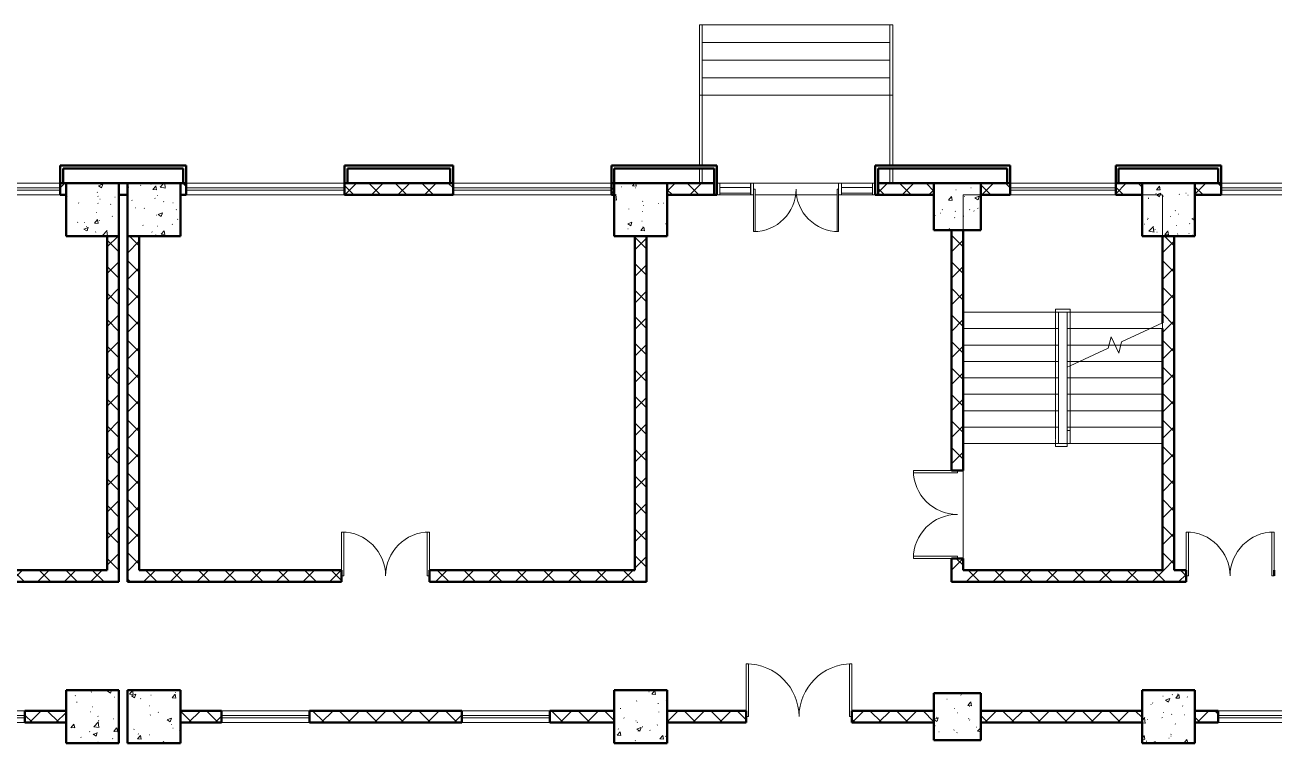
# Model space of a CAD drawing. Header units: millimetres. Extents: x -186019 to 257600, y -73860 to 134785.
# Drawn here: x -105319 to -84019, y 112535 to 124785 of the extents above; entities that cross this region are included whole.
import ezdxf

# ---------------------------------------------------------------- set-up
doc = ezdxf.new("R2010")
doc.units = ezdxf.units.MM
doc.linetypes.add('架空线', pattern=[3.97, 2.38, -1.59])
for name, color, linetype, lineweight in [('A-DOOR', 31, 'Continuous', 13), ('A-FLOR', 192, 'Continuous', 13), ('A-FLOR-HRAL', 11, 'Continuous', 13), ('A-GLAZ', 151, 'Continuous', 13), ('A-GLAZ-CURT', 52, 'Continuous', 13), ('A-GLAZ-CWMG', 51, 'Continuous', 13), ('A-WALL', 113, 'Continuous', 13), ('A-WALL-PATT', 111, 'Continuous', 50), ('S-COLS', 52, 'Continuous', 13), ('S-STRS', 31, 'Continuous', 13), ('S-STRS-MBND', 31, '架空线', 13)]:
    doc.layers.add(name, color=color, linetype=linetype, lineweight=lineweight)
pattern_1 = [(45, (0, 0), (-226.27417, 226.27417), []), (135, (0, 0), (-226.27417, -226.27417), [])]

# ---------------------------------------------------------------- blocks, each defined once
blk = doc.blocks.new('结构矩形柱 - 结构柱-900 x 900 mm-V45-1F')
at = {"layer": 'S-COLS'}
h = blk.add_hatch(dxfattribs=at)
h.set_pattern_fill('FP_47', color=256, style=0, pattern_type=2)
h.set_pattern_definition([(50, (85819, -121635.2), (728.7365, -63.7558), [76.2, -838.2]), (355, (85819, -121635.2), (-140.9716, 764.2276), [60.96, -670.56]), (100.451, (85879.7, -121640.5), (587.77, 700.4668), [64.76, -712.36]), (46.184, (85819, -121432), (1084.316, -168.171), [114.3, -1257.3]), (96.636, (85909.4, -121446), (949.61, 989.71), [97.14, -1068.54]), (351.184, (85819, -121432), (949.6206, 989.701), [91.44, -1005.84]), (21, (85920.6, -121482.8), (606.4579, -409.0606), [76.2, -838.2]), (326, (85920.6, -121482.8), (247.2083, 736.753), [60.96, -670.56]), (71.451, (85971.1, -121516.9), (853.6683, 327.6855), [64.76, -712.36]), (37.5, (85819, -121635.2), (12.3547, 338.2201), [6.706, -655.726, 6.706, -674.014, -673.1]), (37.5, (85819, -121635.2), (12.3547, 338.2201), [-1343.152, 6.706, -666.394]), (7.5, (85819, -121635.2), (267.2789, 400.7221), [6.706, -381.406, 6.706, -640.486, -256.54]), (7.5, (85819, -121635.2), (267.2789, 400.7221), [-1035.304, 6.706, -249.834]), (327.5, (85592.42, -121635.2), (542.36333, -22.91534), [6.706, -247.294, 6.706, -1837.334]), (327.5, (85592.42, -121635.2), (542.36333, -22.91534), [-260.706, -785.774, 6.706, -1044.854]), (317.5, (85490.82, -121635.2), (592.517, 101.7071), [6.706, -323.494, 6.706, -1266.342]), (317.5, (85490.82, -121635.2), (592.517, 101.7071), [-336.906, -519.582, 6.706, -740.054])])
h.paths.add_polyline_path([(-100, -450), (450, -450), (450, 450), (-450, 450), (-450, -450)], flags=0)
at = {"layer": 'S-COLS', "lineweight": 50}
for p, q in [((450, 450), (-450, 450)), ((-450, 450), (-450, -450)), ((450, -450), (450, 450)), ((-450, -450), (450, -450))]:
    blk.add_line(p, q, dxfattribs=at)
blk = doc.blocks.new('结构矩形柱 - 结构柱-900 x 900 mm-V46-1F')
at = {"layer": 'S-COLS'}
h = blk.add_hatch(dxfattribs=at)
h.set_pattern_fill('FP_48', color=256, style=0, pattern_type=2)
h.set_pattern_definition([(50, (85819, -112985.2), (728.7365, -63.7558), [76.2, -838.2]), (355, (85819, -112985.2), (-140.9716, 764.2276), [60.96, -670.56]), (100.451, (85879.7, -112990.5), (587.77, 700.4668), [64.76, -712.36]), (46.184, (85819, -112782), (1084.316, -168.171), [114.3, -1257.3]), (96.636, (85909.4, -112796), (949.61, 989.71), [97.14, -1068.54]), (351.184, (85819, -112782), (949.6206, 989.701), [91.44, -1005.84]), (21, (85920.6, -112832.8), (606.4579, -409.0606), [76.2, -838.2]), (326, (85920.6, -112832.8), (247.2083, 736.753), [60.96, -670.56]), (71.451, (85971.1, -112866.9), (853.6683, 327.6855), [64.76, -712.36]), (37.5, (85819, -112985.2), (12.3547, 338.2201), [6.706, -655.726, 6.706, -674.014, -673.1]), (37.5, (85819, -112985.2), (12.3547, 338.2201), [-1343.152, 6.706, -666.394]), (7.5, (85819, -112985.2), (267.2789, 400.7221), [6.706, -381.406, 6.706, -640.486, -256.54]), (7.5, (85819, -112985.2), (267.2789, 400.7221), [-1035.304, 6.706, -249.834]), (327.5, (85592.42, -112985.2), (542.36333, -22.91534), [6.706, -247.294, 6.706, -1837.334]), (327.5, (85592.42, -112985.2), (542.36333, -22.91534), [-260.706, -785.774, 6.706, -1044.854]), (317.5, (85490.82, -112985.2), (592.517, 101.7071), [6.706, -323.494, 6.706, -1266.342]), (317.5, (85490.82, -112985.2), (592.517, 101.7071), [-336.906, -519.582, 6.706, -740.054])])
h.paths.add_polyline_path([(450, -450), (450, 450), (-450, 450), (-450, -450)], flags=0)
at = {"layer": 'S-COLS', "lineweight": 50}
for p, q in [((450, 450), (-450, 450)), ((-450, 450), (-450, -450)), ((450, -450), (450, 450)), ((-450, -450), (450, -450))]:
    blk.add_line(p, q, dxfattribs=at)
blk = doc.blocks.new('结构矩形柱 - 结构柱-900 x 900 mm-V53-1F')
at = {"layer": 'S-COLS'}
h = blk.add_hatch(dxfattribs=at)
h.set_pattern_fill('FP_55', color=256, style=0, pattern_type=2)
h.set_pattern_definition([(50, (94819, -121635.2), (728.7365, -63.7558), [76.2, -838.2]), (355, (94819, -121635.2), (-140.9716, 764.2276), [60.96, -670.56]), (100.451, (94879.7, -121640.5), (587.77, 700.4668), [64.76, -712.36]), (46.184, (94819, -121432), (1084.316, -168.171), [114.3, -1257.3]), (96.636, (94909.4, -121446), (949.61, 989.71), [97.14, -1068.54]), (351.184, (94819, -121432), (949.6206, 989.701), [91.44, -1005.84]), (21, (94920.6, -121482.8), (606.4579, -409.0606), [76.2, -838.2]), (326, (94920.6, -121482.8), (247.2083, 736.753), [60.96, -670.56]), (71.451, (94971.1, -121516.9), (853.6683, 327.6855), [64.76, -712.36]), (37.5, (94819, -121635.2), (12.3547, 338.2201), [6.706, -655.726, 6.706, -674.014, -673.1]), (37.5, (94819, -121635.2), (12.3547, 338.2201), [-1343.152, 6.706, -666.394]), (7.5, (94819, -121635.2), (267.2789, 400.7221), [6.706, -381.406, 6.706, -640.486, -256.54]), (7.5, (94819, -121635.2), (267.2789, 400.7221), [-1035.304, 6.706, -249.834]), (327.5, (94592.42, -121635.2), (542.36333, -22.91534), [6.706, -247.294, 6.706, -1837.334]), (327.5, (94592.42, -121635.2), (542.36333, -22.91534), [-260.706, -785.774, 6.706, -1044.854]), (317.5, (94490.82, -121635.2), (592.517, 101.7071), [6.706, -323.494, 6.706, -1266.342]), (317.5, (94490.82, -121635.2), (592.517, 101.7071), [-336.906, -519.582, 6.706, -740.054])])
h.paths.add_polyline_path([(-100, -450), (450, -450), (450, 450), (-450, 450), (-450, -450)], flags=0)
at = {"layer": 'S-COLS', "lineweight": 50}
for p, q in [((450, 450), (-450, 450)), ((-450, 450), (-450, -450)), ((450, -450), (450, 450)), ((-450, -450), (450, -450))]:
    blk.add_line(p, q, dxfattribs=at)
blk = doc.blocks.new('结构矩形柱 - 结构柱-900 x 900 mm-V54-1F')
at = {"layer": 'S-COLS'}
h = blk.add_hatch(dxfattribs=at)
h.set_pattern_fill('FP_56', color=256, style=0, pattern_type=2)
h.set_pattern_definition([(50, (94819, -112985.2), (728.7365, -63.7558), [76.2, -838.2]), (355, (94819, -112985.2), (-140.9716, 764.2276), [60.96, -670.56]), (100.451, (94879.7, -112990.5), (587.77, 700.4668), [64.76, -712.36]), (46.184, (94819, -112782), (1084.316, -168.171), [114.3, -1257.3]), (96.636, (94909.4, -112796), (949.61, 989.71), [97.14, -1068.54]), (351.184, (94819, -112782), (949.6206, 989.701), [91.44, -1005.84]), (21, (94920.6, -112832.8), (606.4579, -409.0606), [76.2, -838.2]), (326, (94920.6, -112832.8), (247.2083, 736.753), [60.96, -670.56]), (71.451, (94971.1, -112866.9), (853.6683, 327.6855), [64.76, -712.36]), (37.5, (94819, -112985.2), (12.3547, 338.2201), [6.706, -655.726, 6.706, -674.014, -673.1]), (37.5, (94819, -112985.2), (12.3547, 338.2201), [-1343.152, 6.706, -666.394]), (7.5, (94819, -112985.2), (267.2789, 400.7221), [6.706, -381.406, 6.706, -640.486, -256.54]), (7.5, (94819, -112985.2), (267.2789, 400.7221), [-1035.304, 6.706, -249.834]), (327.5, (94592.42, -112985.2), (542.36333, -22.91534), [6.706, -247.294, 6.706, -1837.334]), (327.5, (94592.42, -112985.2), (542.36333, -22.91534), [-260.706, -785.774, 6.706, -1044.854]), (317.5, (94490.82, -112985.2), (592.517, 101.7071), [6.706, -323.494, 6.706, -1266.342]), (317.5, (94490.82, -112985.2), (592.517, 101.7071), [-336.906, -519.582, 6.706, -740.054])])
h.paths.add_polyline_path([(450, -450), (450, 450), (-450, 450), (-450, -450)], flags=0)
at = {"layer": 'S-COLS', "lineweight": 50}
for p, q in [((450, 450), (-450, 450)), ((-450, 450), (-450, -450)), ((450, -450), (450, 450)), ((-450, -450), (450, -450))]:
    blk.add_line(p, q, dxfattribs=at)
blk = doc.blocks.new('结构矩形柱 - 结构柱-900 x 900 mm-V131-1F')
at = {"layer": 'S-COLS'}
h = blk.add_hatch(dxfattribs=at)
h.set_pattern_fill('FP_133', color=256, style=0, pattern_type=2)
h.set_pattern_definition([(50, (104169, -112985.2), (728.7365, -63.7558), [76.2, -838.2]), (355, (104169, -112985.2), (-140.9716, 764.2276), [60.96, -670.56]), (100.451, (104229.7, -112990.5), (587.77, 700.4668), [64.76, -712.36]), (46.184, (104169, -112782), (1084.316, -168.171), [114.3, -1257.3]), (96.636, (104259.4, -112796), (949.61, 989.71), [97.14, -1068.54]), (351.184, (104169, -112782), (949.6206, 989.701), [91.44, -1005.84]), (21, (104270.6, -112832.8), (606.4579, -409.0606), [76.2, -838.2]), (326, (104270.6, -112832.8), (247.2083, 736.753), [60.96, -670.56]), (71.451, (104321.1, -112866.9), (853.6683, 327.6855), [64.76, -712.36]), (37.5, (104169, -112985.2), (12.3547, 338.2201), [6.706, -655.726, 6.706, -674.014, -673.1]), (37.5, (104169, -112985.2), (12.3547, 338.2201), [-1343.152, 6.706, -666.394]), (7.5, (104169, -112985.2), (267.2789, 400.7221), [6.706, -381.406, 6.706, -640.486, -256.54]), (7.5, (104169, -112985.2), (267.2789, 400.7221), [-1035.304, 6.706, -249.834]), (327.5, (103942.42, -112985.2), (542.36333, -22.91534), [6.706, -247.294, 6.706, -1837.334]), (327.5, (103942.42, -112985.2), (542.36333, -22.91534), [-260.706, -785.774, 6.706, -1044.854]), (317.5, (103840.82, -112985.2), (592.517, 101.7071), [6.706, -323.494, 6.706, -1266.342]), (317.5, (103840.82, -112985.2), (592.517, 101.7071), [-336.906, -519.582, 6.706, -740.054])])
h.paths.add_polyline_path([(450, -450), (450, 450), (-450, 450), (-450, -450)], flags=0)
at = {"layer": 'S-COLS', "lineweight": 50}
for p, q in [((450, 450), (-450, 450)), ((-450, 450), (-450, -450)), ((450, -450), (450, 450)), ((-450, -450), (450, -450))]:
    blk.add_line(p, q, dxfattribs=at)
blk = doc.blocks.new('结构矩形柱 - 结构柱-900 x 900 mm-V132-1F')
at = {"layer": 'S-COLS'}
h = blk.add_hatch(dxfattribs=at)
h.set_pattern_fill('FP_134', color=256, style=0, pattern_type=2)
h.set_pattern_definition([(50, (103119, -112985.2), (728.7365, -63.7558), [76.2, -838.2]), (355, (103119, -112985.2), (-140.9716, 764.2276), [60.96, -670.56]), (100.451, (103179.7, -112990.5), (587.77, 700.4668), [64.76, -712.36]), (46.184, (103119, -112782), (1084.316, -168.171), [114.3, -1257.3]), (96.636, (103209.4, -112796), (949.61, 989.71), [97.14, -1068.54]), (351.184, (103119, -112782), (949.6206, 989.701), [91.44, -1005.84]), (21, (103220.6, -112832.8), (606.4579, -409.0606), [76.2, -838.2]), (326, (103220.6, -112832.8), (247.2083, 736.753), [60.96, -670.56]), (71.451, (103271.1, -112866.9), (853.6683, 327.6855), [64.76, -712.36]), (37.5, (103119, -112985.2), (12.3547, 338.2201), [6.706, -655.726, 6.706, -674.014, -673.1]), (37.5, (103119, -112985.2), (12.3547, 338.2201), [-1343.152, 6.706, -666.394]), (7.5, (103119, -112985.2), (267.2789, 400.7221), [6.706, -381.406, 6.706, -640.486, -256.54]), (7.5, (103119, -112985.2), (267.2789, 400.7221), [-1035.304, 6.706, -249.834]), (327.5, (102892.42, -112985.2), (542.36333, -22.91534), [6.706, -247.294, 6.706, -1837.334]), (327.5, (102892.42, -112985.2), (542.36333, -22.91534), [-260.706, -785.774, 6.706, -1044.854]), (317.5, (102790.82, -112985.2), (592.517, 101.7071), [6.706, -323.494, 6.706, -1266.342]), (317.5, (102790.82, -112985.2), (592.517, 101.7071), [-336.906, -519.582, 6.706, -740.054])])
h.paths.add_polyline_path([(-450, -450), (450, -450), (450, 450), (-450, 450), (-450, -397)], flags=0)
at = {"layer": 'S-COLS', "lineweight": 50}
for p, q in [((450, 450), (-450, 450)), ((-450, 450), (-450, -450)), ((450, -450), (450, 450)), ((-450, -450), (450, -450))]:
    blk.add_line(p, q, dxfattribs=at)
blk = doc.blocks.new('结构矩形柱 - 结构柱-900 x 900 mm-V133-1F')
at = {"layer": 'S-COLS'}
h = blk.add_hatch(dxfattribs=at)
h.set_pattern_fill('FP_135', color=256, style=0, pattern_type=2)
h.set_pattern_definition([(50, (104169, -121635.2), (728.7365, -63.7558), [76.2, -838.2]), (355, (104169, -121635.2), (-140.9716, 764.2276), [60.96, -670.56]), (100.451, (104229.7, -121640.5), (587.77, 700.4668), [64.76, -712.36]), (46.184, (104169, -121432), (1084.316, -168.171), [114.3, -1257.3]), (96.636, (104259.4, -121446), (949.61, 989.71), [97.14, -1068.54]), (351.184, (104169, -121432), (949.6206, 989.701), [91.44, -1005.84]), (21, (104270.6, -121482.8), (606.4579, -409.0606), [76.2, -838.2]), (326, (104270.6, -121482.8), (247.2083, 736.753), [60.96, -670.56]), (71.451, (104321.1, -121516.9), (853.6683, 327.6855), [64.76, -712.36]), (37.5, (104169, -121635.2), (12.3547, 338.2201), [6.706, -655.726, 6.706, -674.014, -673.1]), (37.5, (104169, -121635.2), (12.3547, 338.2201), [-1343.152, 6.706, -666.394]), (7.5, (104169, -121635.2), (267.2789, 400.7221), [6.706, -381.406, 6.706, -640.486, -256.54]), (7.5, (104169, -121635.2), (267.2789, 400.7221), [-1035.304, 6.706, -249.834]), (327.5, (103942.42, -121635.2), (542.36333, -22.91534), [6.706, -247.294, 6.706, -1837.334]), (327.5, (103942.42, -121635.2), (542.36333, -22.91534), [-260.706, -785.774, 6.706, -1044.854]), (317.5, (103840.82, -121635.2), (592.517, 101.7071), [6.706, -323.494, 6.706, -1266.342]), (317.5, (103840.82, -121635.2), (592.517, 101.7071), [-336.906, -519.582, 6.706, -740.054])])
h.paths.add_polyline_path([(250, -450), (450, -450), (450, 450), (-450, 450), (-450, -450)], flags=0)
at = {"layer": 'S-COLS', "lineweight": 50}
for p, q in [((450, 450), (-450, 450)), ((-450, 450), (-450, -450)), ((450, -450), (450, 450)), ((-450, -450), (450, -450))]:
    blk.add_line(p, q, dxfattribs=at)
blk = doc.blocks.new('结构矩形柱 - 结构柱-900 x 900 mm-V134-1F')
at = {"layer": 'S-COLS'}
h = blk.add_hatch(dxfattribs=at)
h.set_pattern_fill('FP_136', color=256, style=0, pattern_type=2)
h.set_pattern_definition([(50, (103119, -121635.2), (728.7365, -63.7558), [76.2, -838.2]), (355, (103119, -121635.2), (-140.9716, 764.2276), [60.96, -670.56]), (100.451, (103179.7, -121640.5), (587.77, 700.4668), [64.76, -712.36]), (46.184, (103119, -121432), (1084.316, -168.171), [114.3, -1257.3]), (96.636, (103209.4, -121446), (949.61, 989.71), [97.14, -1068.54]), (351.184, (103119, -121432), (949.6206, 989.701), [91.44, -1005.84]), (21, (103220.6, -121482.8), (606.4579, -409.0606), [76.2, -838.2]), (326, (103220.6, -121482.8), (247.2083, 736.753), [60.96, -670.56]), (71.451, (103271.1, -121516.9), (853.6683, 327.6855), [64.76, -712.36]), (37.5, (103119, -121635.2), (12.3547, 338.2201), [6.706, -655.726, 6.706, -674.014, -673.1]), (37.5, (103119, -121635.2), (12.3547, 338.2201), [-1343.152, 6.706, -666.394]), (7.5, (103119, -121635.2), (267.2789, 400.7221), [6.706, -381.406, 6.706, -640.486, -256.54]), (7.5, (103119, -121635.2), (267.2789, 400.7221), [-1035.304, 6.706, -249.834]), (327.5, (102892.42, -121635.2), (542.36333, -22.91534), [6.706, -247.294, 6.706, -1837.334]), (327.5, (102892.42, -121635.2), (542.36333, -22.91534), [-260.706, -785.774, 6.706, -1044.854]), (317.5, (102790.82, -121635.2), (592.517, 101.7071), [6.706, -323.494, 6.706, -1266.342]), (317.5, (102790.82, -121635.2), (592.517, 101.7071), [-336.906, -519.582, 6.706, -740.054])])
h.paths.add_polyline_path([(450, -450), (450, 450), (-450, 450), (-450, -450), (-250, -450)], flags=0)
at = {"layer": 'S-COLS', "lineweight": 50}
for p, q in [((450, 450), (-450, 450)), ((-450, 450), (-450, -450)), ((450, -450), (450, 450)), ((-450, -450), (450, -450))]:
    blk.add_line(p, q, dxfattribs=at)
blk = doc.blocks.new('双面嵌板木门 1 - M1521-2337372-1F')
at = {"layer": 'A-DOOR'}
for p, q in [((-750, 750), (-710, 750)), ((-750, 100), (-750, 750)), ((-710, 0), (-710, 750)), ((750, 750), (710, 750)), ((710, 0), (710, 750)), ((750, 100), (750, 750)), ((-710, 0), (-750, 0)), ((710, 0), (750, 0))]:
    blk.add_line(p, q, dxfattribs=at)
at = {"layer": 'A-DOOR', "lineweight": 50}
for p, q in [((-750, 100), (-750, 0)), ((750, 100), (750, 0))]:
    blk.add_line(p, q, dxfattribs=at)
at = {"layer": 'A-DOOR'}
for centre, start, end in [((-750, 0), 360, 90), ((750, 0), 90, 180)]:
    blk.add_arc(centre, 750, start, end, dxfattribs=at)
blk = doc.blocks.new('结构矩形柱 - 结构柱-800 x 800 mm-2418196-1F')
at = {"layer": 'S-COLS'}
h = blk.add_hatch(dxfattribs=at)
h.set_pattern_fill('FP_138', color=256, style=0, pattern_type=2)
h.set_pattern_definition([(50, (89419, -121685.2), (728.7365, -63.7558), [76.2, -838.2]), (355, (89419, -121685.2), (-140.9716, 764.2276), [60.96, -670.56]), (100.451, (89479.7, -121690.5), (587.77, 700.4668), [64.76, -712.36]), (46.184, (89419, -121482), (1084.316, -168.171), [114.3, -1257.3]), (96.636, (89509.4, -121496), (949.61, 989.71), [97.14, -1068.54]), (351.184, (89419, -121482), (949.6206, 989.701), [91.44, -1005.84]), (21, (89520.6, -121532.8), (606.4579, -409.0606), [76.2, -838.2]), (326, (89520.6, -121532.8), (247.2083, 736.753), [60.96, -670.56]), (71.451, (89571.1, -121566.9), (853.6683, 327.6855), [64.76, -712.36]), (37.5, (89419, -121685.2), (12.3547, 338.2201), [6.706, -655.726, 6.706, -674.014, -673.1]), (37.5, (89419, -121685.2), (12.3547, 338.2201), [-1343.152, 6.706, -666.394]), (7.5, (89419, -121685.2), (267.2789, 400.7221), [6.706, -381.406, 6.706, -640.486, -256.54]), (7.5, (89419, -121685.2), (267.2789, 400.7221), [-1035.304, 6.706, -249.834]), (327.5, (89192.42, -121685.2), (542.36333, -22.91534), [6.706, -247.294, 6.706, -1837.334]), (327.5, (89192.42, -121685.2), (542.36333, -22.91534), [-260.706, -785.774, 6.706, -1044.854]), (317.5, (89090.82, -121685.2), (592.517, 101.7071), [6.706, -323.494, 6.706, -1266.342]), (317.5, (89090.82, -121685.2), (592.517, 101.7071), [-336.906, -519.582, 6.706, -740.054])])
h.paths.add_polyline_path([(100, -400), (400, -400), (400, 400), (-400, 400), (-400, -400), (-100, -400)], flags=0)
at = {"layer": 'S-COLS', "lineweight": 50}
for p, q in [((400, 400), (-400, 400)), ((-400, 400), (-400, -400)), ((400, -400), (400, 400)), ((-400, -400), (400, -400))]:
    blk.add_line(p, q, dxfattribs=at)
blk = doc.blocks.new('结构矩形柱 - 结构柱-800 x 800 mm-V138-1F')
at = {"layer": 'S-COLS'}
h = blk.add_hatch(dxfattribs=at)
h.set_pattern_fill('FP_140', color=256, style=0, pattern_type=2)
h.set_pattern_definition([(50, (89419, -112985.2), (728.7365, -63.7558), [76.2, -838.2]), (355, (89419, -112985.2), (-140.9716, 764.2276), [60.96, -670.56]), (100.451, (89479.7, -112990.5), (587.77, 700.4668), [64.76, -712.36]), (46.184, (89419, -112782), (1084.316, -168.171), [114.3, -1257.3]), (96.636, (89509.4, -112796), (949.61, 989.71), [97.14, -1068.54]), (351.184, (89419, -112782), (949.6206, 989.701), [91.44, -1005.84]), (21, (89520.6, -112832.8), (606.4579, -409.0606), [76.2, -838.2]), (326, (89520.6, -112832.8), (247.2083, 736.753), [60.96, -670.56]), (71.451, (89571.1, -112866.9), (853.6683, 327.6855), [64.76, -712.36]), (37.5, (89419, -112985.2), (12.3547, 338.2201), [6.706, -655.726, 6.706, -674.014, -673.1]), (37.5, (89419, -112985.2), (12.3547, 338.2201), [-1343.152, 6.706, -666.394]), (7.5, (89419, -112985.2), (267.2789, 400.7221), [6.706, -381.406, 6.706, -640.486, -256.54]), (7.5, (89419, -112985.2), (267.2789, 400.7221), [-1035.304, 6.706, -249.834]), (327.5, (89192.42, -112985.2), (542.36333, -22.91534), [6.706, -247.294, 6.706, -1837.334]), (327.5, (89192.42, -112985.2), (542.36333, -22.91534), [-260.706, -785.774, 6.706, -1044.854]), (317.5, (89090.82, -112985.2), (592.517, 101.7071), [6.706, -323.494, 6.706, -1266.342]), (317.5, (89090.82, -112985.2), (592.517, 101.7071), [-336.906, -519.582, 6.706, -740.054])])
h.paths.add_polyline_path([(400, -400), (400, 400), (-400, 400), (-400, -400)], flags=0)
at = {"layer": 'S-COLS', "lineweight": 50}
for p, q in [((400, 400), (-400, 400)), ((-400, 400), (-400, -400)), ((400, -400), (400, 400)), ((-400, -400), (400, -400))]:
    blk.add_line(p, q, dxfattribs=at)
blk = doc.blocks.new('双面嵌板木门 1 - M1821-2343718-1F')
at = {"layer": 'A-DOOR'}
for p, q in [((-900, 900), (-860, 900)), ((-900, 100), (-900, 900)), ((-860, 0), (-860, 900)), ((900, 900), (860, 900)), ((860, 0), (860, 900)), ((900, 100), (900, 900)), ((-860, 0), (-900, 0)), ((860, 0), (900, 0))]:
    blk.add_line(p, q, dxfattribs=at)
at = {"layer": 'A-DOOR', "lineweight": 50}
for p, q in [((-900, 100), (-900, 0)), ((900, 100), (900, 0))]:
    blk.add_line(p, q, dxfattribs=at)
at = {"layer": 'A-DOOR'}
for centre, start, end in [((-900, 0), 360, 90), ((900, 0), 90, 180)]:
    blk.add_arc(centre, 900, start, end, dxfattribs=at)
blk = doc.blocks.new('双面嵌板木门 1 - FM乙1521-2344677-1F')
at = {"layer": 'A-DOOR'}
for p, q in [((-750, 750), (-710, 750)), ((-750, 100), (-750, 750)), ((-710, 0), (-710, 750)), ((750, 750), (710, 750)), ((710, 0), (710, 750)), ((750, 100), (750, 750)), ((-710, 0), (-750, 0)), ((710, 0), (750, 0))]:
    blk.add_line(p, q, dxfattribs=at)
at = {"layer": 'A-DOOR', "lineweight": 50}
for p, q in [((-750, 100), (-750, 0)), ((750, 100), (750, 0))]:
    blk.add_line(p, q, dxfattribs=at)
at = {"layer": 'A-DOOR'}
for centre, start, end in [((-750, 0), 360, 90), ((750, 0), 90, 180)]:
    blk.add_arc(centre, 750, start, end, dxfattribs=at)
blk = doc.blocks.new('组合窗 - 三层三列_平开_固定_ - C2736-2356831-1F')
at = {"layer": 'A-GLAZ'}
for p, q in [((-1350, 100), (1350, 100)), ((-1350, 20), (1350, 20)), ((-1350, -20), (1350, -20)), ((-1350, -100), (1350, -100))]:
    blk.add_line(p, q, dxfattribs=at)
at = {"layer": 'A-GLAZ', "lineweight": 50}
for p, q in [((-1350, 100), (-1350, -100)), ((1350, -100), (1350, 100))]:
    blk.add_line(p, q, dxfattribs=at)
blk = doc.blocks.new('组合窗 - 三层三列_平开_固定_ - C2724-2416399-1F')
at = {"layer": 'A-GLAZ'}
for p, q in [((-1350, 100), (1350, 100)), ((-1350, 20), (1350, 20)), ((-1350, -20), (1350, -20)), ((-1350, -100), (1350, -100))]:
    blk.add_line(p, q, dxfattribs=at)
at = {"layer": 'A-GLAZ', "lineweight": 50}
for p, q in [((-1350, 100), (-1350, -100)), ((1350, -100), (1350, 100))]:
    blk.add_line(p, q, dxfattribs=at)
blk = doc.blocks.new('固定窗 - C1515-2372845-1F')
at = {"layer": 'A-GLAZ', "lineweight": 50}
for p, q in [((-788.1, -100), (-788.1, 100)), ((711.9, 100), (711.9, -100))]:
    blk.add_line(p, q, dxfattribs=at)
at = {"layer": 'A-GLAZ'}
for p, q in [((-788.1, 100), (711.9, 100)), ((-788.1, 20), (711.9, 20)), ((711.9, -20), (-788.1, -20)), ((711.9, -100), (-788.1, -100))]:
    blk.add_line(p, q, dxfattribs=at)
blk = doc.blocks.new('组合窗 - 三层双列_平开_固定_ - C1833-2351275-1F')
at = {"layer": 'A-GLAZ'}
for p, q in [((-900, 100), (900, 100)), ((-900, 20), (900, 20)), ((-900, -20), (900, -20)), ((-900, -100), (900, -100))]:
    blk.add_line(p, q, dxfattribs=at)
at = {"layer": 'A-GLAZ', "lineweight": 50}
for p, q in [((-900, 100), (-900, -100)), ((900, -100), (900, 100))]:
    blk.add_line(p, q, dxfattribs=at)
blk = doc.blocks.new('门嵌板_双开门3 - 门嵌板_双开门 3-2384752-1F')
at = {"layer": 'A-DOOR'}
for p, q in [((-725, 0), (-725, 725)), ((-725, 725), (-700, 725)), ((-700, 725), (-700, 0)), ((725, 725), (700, 725)), ((700, 725), (700, 0)), ((725, 0), (725, 725)), ((-700, 0), (-725, 0)), ((700, 0), (725, 0))]:
    blk.add_line(p, q, dxfattribs=at)
for centre, start, end in [((-725, 0), 360, 90), ((725, 0), 90, 180)]:
    blk.add_arc(centre, 725, start, end, dxfattribs=at)
blk = doc.blocks.new('系统嵌板 - 玻璃-V152-1F')
at = {"layer": 'A-GLAZ-CURT'}
h = blk.add_hatch(dxfattribs=at)
h.set_pattern_fill('FP_161', color=256, style=0, pattern_type=2)
h.set_pattern_definition([(180, (-91131.49, 121985.2), (-1e-14, -100), [])])
h.paths.add_polyline_path([(150, 100), (-262.5, 100), (-262.5, -100), (262.5, -100), (262.5, 100)], flags=0)
at = {"layer": 'A-GLAZ-CURT', "lineweight": 18}
for p, q in [((262.5, 100), (-262.5, 100)), ((-262.5, 100), (-262.5, -100)), ((262.5, -100), (262.5, 100)), ((-262.5, -100), (262.5, -100))]:
    blk.add_line(p, q, dxfattribs=at)
blk = doc.blocks.new('矩形竖梃 - 矩形竖梃-2384750-1F')
at = {"layer": 'A-GLAZ-CWMG'}
for p, q in [((-66294, 122085), (-65569, 122085)), ((-66269, 121885), (-65569, 121885))]:
    blk.add_line(p, q, dxfattribs=at)
blk = doc.blocks.new('矩形竖梃 - 矩形竖梃-2384735-1F')
at = {"layer": 'A-GLAZ-CWMG'}
for p, q in [((-65569, 122085), (-64844, 122085)), ((-65569, 121885), (-64869, 121885))]:
    blk.add_line(p, q, dxfattribs=at)
blk = doc.blocks.new('矩形竖梃 - 矩形竖梃-2360991-1F')
at = {"layer": 'A-GLAZ-CWMG'}
for p, q in [((-50, 100), (0, 100)), ((-50, -100), (-50, 100)), ((0, 100), (0, -100)), ((0, -100), (-50, -100))]:
    blk.add_line(p, q, dxfattribs=at)
blk = doc.blocks.new('系统嵌板 - 玻璃-V153-1F')
at = {"layer": 'A-GLAZ-CURT'}
h = blk.add_hatch(dxfattribs=at)
h.set_pattern_fill('FP_162', color=256, style=0, pattern_type=2)
h.set_pattern_definition([(180, (-93206.49, 121985.2), (-1e-14, -100), [])])
h.paths.add_polyline_path([(-262.5, 100), (-262.5, -100), (262.5, -100), (262.5, 100), (-150, 100)], flags=0)
at = {"layer": 'A-GLAZ-CURT', "lineweight": 18}
for p, q in [((262.5, 100), (-262.5, 100)), ((-262.5, 100), (-262.5, -100)), ((262.5, -100), (262.5, 100)), ((-262.5, -100), (262.5, -100))]:
    blk.add_line(p, q, dxfattribs=at)
blk = doc.blocks.new('矩形竖梃 - 矩形竖梃-2384736-1F')
at = {"layer": 'A-GLAZ-CWMG'}
for p, q in [((-25, 100), (25, 100)), ((-25, -100), (-25, 100)), ((25, 100), (25, 0)), ((25, -100), (-25, -100))]:
    blk.add_line(p, q, dxfattribs=at)
blk = doc.blocks.new('矩形竖梃 - 矩形竖梃-V154-1F')
at = {"layer": 'A-GLAZ-CWMG'}
for p, q in [((-25, 100), (25, 100)), ((-25, 0), (-25, 100)), ((25, 100), (25, -100)), ((25, -100), (-25, -100))]:
    blk.add_line(p, q, dxfattribs=at)
blk = doc.blocks.new('顶部扶栏类型 - 顶部扶栏_内部_-2399666-1F')
at = {"layer": 'A-FLOR-HRAL'}
for p, q in [((-87544, 117869), (-87494, 117869)), ((-87544, 117645), (-87544, 117869)), ((-87494, 117869), (-87494, 117645)), ((-87494, 117645), (-87544, 117645))]:
    blk.add_line(p, q, dxfattribs=at)
blk = doc.blocks.new('顶部扶栏类型 - 顶部扶栏_内部_-V160-1F')
at = {"layer": 'A-FLOR-HRAL', "linetype": '架空线'}
for p, q in [((-87744, 119935), (-87744, 119810)), ((-87619, 119935), (-87744, 119935)), ((-87494, 119935), (-87619, 119935)), ((-87494, 119810), (-87494, 119935)), ((-87744, 119810), (-87744, 117720)), ((-87694, 119885), (-87694, 119810)), ((-87619, 119885), (-87694, 119885)), ((-87694, 119810), (-87694, 117720)), ((-87544, 119885), (-87619, 119885)), ((-87544, 119810), (-87544, 119885)), ((-87544, 118946), (-87544, 119810)), ((-87494, 118970), (-87494, 119810)), ((-87744, 117720), (-87744, 117595)), ((-87744, 117595), (-87544, 117595)), ((-87694, 117720), (-87694, 117645)), ((-87694, 117645), (-87544, 117645)), ((-87544, 117645), (-87544, 117595))]:
    blk.add_line(p, q, dxfattribs=at)
at = {"layer": 'A-FLOR-HRAL'}
for p, q in [((-87494, 118970), (-87544, 118946)), ((-87544, 117645), (-87544, 118946)), ((-87494, 117645), (-87494, 118970)), ((-87544, 117645), (-87494, 117645))]:
    blk.add_line(p, q, dxfattribs=at)
blk = doc.blocks.new('顶部扶栏类型 - 顶部扶栏_内部_-2428028-1F')
at = {"layer": 'A-FLOR-HRAL'}
for p, q in [((-90569, 124785), (-90519, 124785)), ((-90569, 123585), (-90569, 124785)), ((-90519, 124785), (-90519, 123585)), ((-90569, 122385), (-90569, 123585)), ((-90519, 123585), (-90569, 123585)), ((-90519, 123585), (-90519, 122385)), ((-90569, 122085), (-90569, 122335)), ((-90519, 122335), (-90519, 122085))]:
    blk.add_line(p, q, dxfattribs=at)
blk = doc.blocks.new('顶部扶栏类型 - 顶部扶栏_内部_-V166-1F')
at = {"layer": 'A-FLOR-HRAL'}
for p, q in [((-90519, 124785), (-90569, 124785)), ((-90569, 124785), (-90569, 123585)), ((-90519, 124785), (-90519, 123585)), ((-90569, 123585), (-90569, 122385)), ((-90519, 123585), (-90519, 122385)), ((-90569, 122335), (-90569, 122085)), ((-90519, 122335), (-90519, 122085))]:
    blk.add_line(p, q, dxfattribs=at)
blk = doc.blocks.new('顶部扶栏类型 - 顶部扶栏_内部_-2428047-1F')
at = {"layer": 'A-FLOR-HRAL'}
for p, q in [((-93819, 124785), (-93769, 124785)), ((-93819, 123585), (-93819, 124785)), ((-93769, 124785), (-93769, 123585)), ((-93819, 123585), (-93769, 123585)), ((-93819, 122385), (-93819, 123585)), ((-93769, 123585), (-93769, 122385)), ((-93819, 122085), (-93819, 122335)), ((-93769, 122335), (-93769, 122085))]:
    blk.add_line(p, q, dxfattribs=at)
blk = doc.blocks.new('顶部扶栏类型 - 顶部扶栏_内部_-V167-1F')
at = {"layer": 'A-FLOR-HRAL'}
for p, q in [((-93769, 124785), (-93819, 124785)), ((-93819, 124785), (-93819, 123585)), ((-93769, 124785), (-93769, 123585)), ((-93819, 123585), (-93819, 122385)), ((-93769, 123585), (-93769, 122385)), ((-93819, 122335), (-93819, 122085)), ((-93769, 122335), (-93769, 122085))]:
    blk.add_line(p, q, dxfattribs=at)

msp = doc.modelspace()

# ---------------------------------------------------------------- hatches: boundary and pattern name
at = {"layer": 'A-WALL-PATT', "lineweight": 13}
h = msp.add_hatch(dxfattribs=at)
h.set_pattern_fill('FP_137', color=256, style=0, pattern_type=2)
h.set_pattern_definition(pattern_1)
h.paths.add_polyline_path([(-109219, 121885), (-107419, 121885), (-107419, 122085), (-109219, 122085)], flags=0)
h.paths.add_polyline_path([(-104619, 121885), (-104619, 122085), (-104719, 122085), (-104719, 121885)], flags=0)
h.paths.add_polyline_path([(-111919, 121885), (-111919, 122085), (-112369, 122085), (-112369, 121885)], flags=0)
h = msp.add_hatch(dxfattribs=at)
h.set_pattern_fill('FP_137', color=256, style=0, pattern_type=2)
h.set_pattern_definition(pattern_1)
h.paths.add_polyline_path([(-95269, 121885), (-95269, 122085), (-95319, 122085), (-95319, 121885)], flags=0)
h.paths.add_polyline_path([(-102569, 121885), (-102569, 122085), (-102669, 122085), (-102669, 121885)], flags=0)
h.paths.add_polyline_path([(-99869, 121885), (-98019, 121885), (-98019, 122085), (-99869, 122085)], flags=0)
h = msp.add_hatch(dxfattribs=at)
h.set_pattern_fill('FP_137', color=256, style=0, pattern_type=2)
h.set_pattern_definition(pattern_1)
h.paths.add_polyline_path([(-93569, 121885), (-93569, 122085), (-94369, 122085), (-94369, 121885), (-93819, 121885)], flags=0)
h = msp.add_hatch(dxfattribs=at)
h.set_pattern_fill('FP_137', color=256, style=0, pattern_type=2)
h.set_pattern_definition(pattern_1)
h.paths.add_polyline_path([(-90769, 121885), (-89819, 121885), (-89819, 122085), (-90769, 122085)], flags=0)
h = msp.add_hatch(dxfattribs=at)
h.set_pattern_fill('FP_137', color=256, style=0, pattern_type=2)
h.set_pattern_definition(pattern_1)
h.paths.add_polyline_path([(-88519, 121885), (-88519, 122085), (-89019, 122085), (-89019, 121885)], flags=0)
h.paths.add_polyline_path([(-86269, 121885), (-86269, 122085), (-86719, 122085), (-86719, 121885)], flags=0)
h = msp.add_hatch(dxfattribs=at)
h.set_pattern_fill('FP_137', color=256, style=0, pattern_type=2)
h.set_pattern_definition(pattern_1)
h.paths.add_polyline_path([(-85369, 121885), (-84919, 121885), (-84919, 122085), (-85369, 122085)], flags=0)
h.paths.add_polyline_path([(-77269, 121885), (-77269, 122085), (-77719, 122085), (-77719, 121885)], flags=0)
h.paths.add_polyline_path([(-82219, 121885), (-80419, 121885), (-80419, 122085), (-82219, 122085)], flags=0)
h = msp.add_hatch(dxfattribs=at)
h.set_pattern_fill('FP_137', color=256, style=0, pattern_type=2)
h.set_pattern_definition(pattern_1)
h.paths.add_polyline_path([(-89419, 115485), (-89319, 115485), (-89319, 115685), (-89519, 115685), (-89519, 115485)], flags=0)
h.paths.add_polyline_path([(-89419, 117185), (-89319, 117185), (-89319, 121285), (-89519, 121285), (-89519, 117185)], flags=0)
h = msp.add_hatch(dxfattribs=at)
h.set_pattern_fill('FP_137', color=256, style=0, pattern_type=2)
h.set_pattern_definition(pattern_1)
h.paths.add_polyline_path([(-103919, 115285), (-103719, 115285), (-103719, 121185), (-103919, 121185), (-103919, 115485)], flags=0)
h = msp.add_hatch(dxfattribs=at)
h.set_pattern_fill('FP_137', color=256, style=0, pattern_type=2)
h.set_pattern_definition(pattern_1)
h.paths.add_polyline_path([(-103369, 115485), (-103369, 121185), (-103569, 121185), (-103569, 115485)], flags=0)
h = msp.add_hatch(dxfattribs=at)
h.set_pattern_fill('FP_137', color=256, style=0, pattern_type=2)
h.set_pattern_definition(pattern_1)
h.paths.add_polyline_path([(-94919, 115285), (-94719, 115285), (-94719, 121185), (-94919, 121185), (-94919, 115485)], flags=0)
h = msp.add_hatch(dxfattribs=at)
h.set_pattern_fill('FP_137', color=256, style=0, pattern_type=2)
h.set_pattern_definition(pattern_1)
h.paths.add_polyline_path([(-85719, 115485), (-85719, 121185), (-85919, 121185), (-85919, 115485)], flags=0)
h = msp.add_hatch(dxfattribs=at)
h.set_pattern_fill('FP_137', color=256, style=0, pattern_type=2)
h.set_pattern_definition(pattern_1)
h.paths.add_polyline_path([(-104619, 115285), (-103919, 115285), (-103919, 115485), (-106219, 115485), (-106219, 115285)], flags=0)
h.paths.add_polyline_path([(-121129, 115285), (-119419, 115285), (-119419, 115485), (-121719, 115485), (-121719, 115285), (-121369, 115285)], flags=0)
h.paths.add_polyline_path([(-107719, 115285), (-107719, 115485), (-117919, 115485), (-117919, 115285), (-116243, 115285)], flags=0)
h = msp.add_hatch(dxfattribs=at)
h.set_pattern_fill('FP_137', color=256, style=0, pattern_type=2)
h.set_pattern_definition(pattern_1)
h.paths.add_polyline_path([(-101585, 115285), (-99919, 115285), (-99919, 115485), (-103569, 115485), (-103569, 115285), (-102669, 115285)], flags=0)
h.paths.add_polyline_path([(-94919, 115285), (-94919, 115485), (-98419, 115485), (-98419, 115285), (-95269, 115285)], flags=0)
h = msp.add_hatch(dxfattribs=at)
h.set_pattern_fill('FP_137', color=256, style=0, pattern_type=2)
h.set_pattern_definition(pattern_1)
h.paths.add_polyline_path([(-72270, 115285), (-67919, 115285), (-67919, 115485), (-75019, 115485), (-75019, 115285)], flags=0)
h.paths.add_polyline_path([(-82042, 115285), (-76519, 115285), (-76519, 115485), (-84019, 115485), (-84019, 115285)], flags=0)
h.paths.add_polyline_path([(-85719, 115285), (-85519, 115285), (-85519, 115485), (-89519, 115485), (-89519, 115285), (-85919, 115285)], flags=0)
h = msp.add_hatch(dxfattribs=at)
h.set_pattern_fill('FP_137', color=256, style=0, pattern_type=2)
h.set_pattern_definition(pattern_1)
h.paths.add_polyline_path([(-106819, 112885), (-106819, 113085), (-109819, 113085), (-109819, 112885), (-107719, 112885)], flags=0)
h.paths.add_polyline_path([(-104619, 112885), (-104619, 113085), (-105319, 113085), (-105319, 112885)], flags=0)
h.paths.add_polyline_path([(-111319, 112885), (-111319, 113085), (-112369, 113085), (-112369, 112885)], flags=0)
h = msp.add_hatch(dxfattribs=at)
h.set_pattern_fill('FP_137', color=256, style=0, pattern_type=2)
h.set_pattern_definition(pattern_1)
h.paths.add_polyline_path([(-97869, 112885), (-97869, 113085), (-100469, 113085), (-100469, 112885), (-98419, 112885)], flags=0)
h.paths.add_polyline_path([(-95269, 112885), (-95269, 113085), (-96369, 113085), (-96369, 112885)], flags=0)
h.paths.add_polyline_path([(-101969, 112885), (-101969, 113085), (-102669, 113085), (-102669, 112885)], flags=0)
h = msp.add_hatch(dxfattribs=at)
h.set_pattern_fill('FP_137', color=256, style=0, pattern_type=2)
h.set_pattern_definition(pattern_1)
h.paths.add_polyline_path([(-89819, 112885), (-89819, 113085), (-91219, 113085), (-91219, 112885)], flags=0)
h.paths.add_polyline_path([(-93023, 112885), (-93019, 112885), (-93019, 113085), (-94369, 113085), (-94369, 112885)], flags=0)
h = msp.add_hatch(dxfattribs=at)
h.set_pattern_fill('FP_137', color=256, style=0, pattern_type=2)
h.set_pattern_definition(pattern_1)
h.paths.add_polyline_path([(-86927, 112885), (-86269, 112885), (-86269, 113085), (-89019, 113085), (-89019, 112885)], flags=0)
h = msp.add_hatch(dxfattribs=at)
h.set_pattern_fill('FP_137', color=256, style=0, pattern_type=2)
h.set_pattern_definition(pattern_1)
h.paths.add_polyline_path([(-77769, 112885), (-77269, 112885), (-77269, 113085), (-77769, 113085)], flags=0)
h.paths.add_polyline_path([(-79269, 112885), (-79269, 113085), (-80569, 113085), (-80569, 112885)], flags=0)
h.paths.add_polyline_path([(-82069, 112885), (-82069, 113085), (-83469, 113085), (-83469, 112885)], flags=0)
h.paths.add_polyline_path([(-84969, 112885), (-84969, 113085), (-85369, 113085), (-85369, 112885)], flags=0)

# ---------------------------------------------------------------- linework, layer by layer
at = {"layer": 'A-FLOR'}
msp.add_line((-90819, 121885), (-90869, 121885), dxfattribs=at)
at = {"layer": 'A-WALL', "lineweight": 50}
for p, q in [((-102569, 122385), (-104719, 122385)), ((-104719, 122385), (-104719, 122085)), ((-104669, 122335), (-102619, 122335)), ((-104669, 122085), (-104669, 122335)), ((-102619, 122335), (-102619, 122085)), ((-102569, 122085), (-102569, 122385)), ((-98019, 122385), (-99869, 122385)), ((-99869, 122385), (-99869, 122085)), ((-99819, 122335), (-98069, 122335)), ((-99819, 122085), (-99819, 122335)), ((-98069, 122335), (-98069, 122085)), ((-98019, 122085), (-98019, 122385)), ((-93519, 122385), (-95319, 122385)), ((-95319, 122385), (-95319, 122085)), ((-95269, 122335), (-93569, 122335)), ((-95269, 122085), (-95269, 122335)), ((-93569, 122335), (-93569, 121885)), ((-93519, 121885), (-93519, 122385)), ((-88519, 122385), (-90819, 122385)), ((-90819, 122385), (-90819, 121885)), ((-90769, 122335), (-88569, 122335)), ((-90769, 121885), (-90769, 122335)), ((-88569, 122335), (-88569, 122085)), ((-88519, 122085), (-88519, 122385)), ((-84919, 122385), (-86719, 122385)), ((-86719, 122385), (-86719, 122085)), ((-86669, 122335), (-84969, 122335)), ((-86669, 122085), (-86669, 122335)), ((-84969, 122335), (-84969, 122085)), ((-84919, 122085), (-84919, 122385)), ((-104719, 122085), (-104619, 122085)), ((-103569, 122085), (-103719, 122085)), ((-102569, 122085), (-102669, 122085)), ((-98019, 122085), (-99869, 122085)), ((-95319, 122085), (-95269, 122085)), ((-93569, 122085), (-94369, 122085)), ((-89819, 122085), (-90769, 122085)), ((-88519, 122085), (-89019, 122085)), ((-86269, 122085), (-86719, 122085)), ((-84919, 122085), (-85369, 122085)), ((-104719, 121885), (-104619, 121885)), ((-103719, 121885), (-103569, 121885)), ((-102669, 121885), (-102569, 121885)), ((-99869, 121885), (-98019, 121885)), ((-95319, 121885), (-95269, 121885)), ((-94369, 121885), (-93519, 121885)), ((-90819, 121885), (-89819, 121885)), ((-89019, 121885), (-88519, 121885)), ((-86719, 121885), (-86269, 121885)), ((-85369, 121885), (-84919, 121885)), ((-89519, 121285), (-89519, 117185)), ((-89319, 117185), (-89319, 121285)), ((-103919, 121185), (-103919, 115485)), ((-103719, 115285), (-103719, 121185)), ((-103569, 121185), (-103569, 115285)), ((-103369, 115485), (-103369, 121185)), ((-94919, 121185), (-94919, 115485)), ((-94719, 115285), (-94719, 121185)), ((-85919, 121185), (-85919, 119704)), ((-85719, 115485), (-85719, 121185)), ((-85919, 119605), (-85919, 115485)), ((-89419, 117185), (-89319, 117185)), ((-89519, 115685), (-89519, 115285)), ((-89319, 115685), (-89419, 115685)), ((-89319, 115485), (-89319, 115685)), ((-103919, 115485), (-106219, 115485)), ((-99919, 115485), (-103369, 115485)), ((-94919, 115485), (-98419, 115485)), ((-85919, 115485), (-89319, 115485)), ((-85519, 115485), (-85719, 115485)), ((-106219, 115285), (-103719, 115285)), ((-103569, 115285), (-99919, 115285)), ((-99919, 115285), (-99919, 115385)), ((-98419, 115385), (-98419, 115285)), ((-98419, 115285), (-94719, 115285)), ((-89519, 115285), (-85519, 115285)), ((-85519, 115285), (-85519, 115385)), ((-104619, 113085), (-105319, 113085)), ((-101969, 113085), (-102669, 113085)), ((-97869, 113085), (-100469, 113085)), ((-95269, 113085), (-96369, 113085)), ((-93019, 113085), (-94369, 113085)), ((-93019, 112885), (-93019, 112985)), ((-89819, 113085), (-91219, 113085)), ((-91219, 112985), (-91219, 112885)), ((-86269, 113085), (-89019, 113085)), ((-84969, 113085), (-85369, 113085)), ((-105319, 112885), (-104619, 112885)), ((-102669, 112885), (-101969, 112885)), ((-100469, 112885), (-97869, 112885)), ((-96369, 112885), (-95269, 112885)), ((-94369, 112885), (-93019, 112885)), ((-91219, 112885), (-89819, 112885)), ((-89019, 112885), (-86269, 112885)), ((-85369, 112885), (-84969, 112885))]:
    msp.add_line(p, q, dxfattribs=at)
at = {"layer": 'S-STRS'}
for p, q in [((-93819, 124785), (-93819, 124485)), ((-90569, 124785), (-93769, 124785)), ((-90519, 124785), (-90519, 124485)), ((-93819, 124485), (-93819, 124185)), ((-90569, 124485), (-93769, 124485)), ((-90519, 124485), (-90519, 124185)), ((-93819, 124185), (-93819, 123885)), ((-90569, 124185), (-93769, 124185)), ((-90519, 124185), (-90519, 123885)), ((-93819, 123885), (-93819, 123585)), ((-90569, 123885), (-93769, 123885)), ((-90519, 123885), (-90519, 123585)), ((-93819, 123585), (-93819, 122385)), ((-90569, 123585), (-93769, 123585)), ((-90519, 122385), (-90519, 123585)), ((-93819, 122335), (-93819, 122085)), ((-90519, 122085), (-90519, 122335)), ((-90869, 122085), (-90819, 122085)), ((-86131, 119605), (-85919, 119605)), ((-85919, 119605), (-85919, 119704)), ((-86832, 119325), (-86731, 119325)), ((-86631, 119325), (-85919, 119325)), ((-87332, 119045), (-85919, 119045)), ((-87494, 118765), (-85919, 118765)), ((-87494, 118485), (-85919, 118485)), ((-87494, 118205), (-85919, 118205)), ((-87494, 117925), (-85919, 117925)), ((-87494, 117645), (-85919, 117645))]:
    msp.add_line(p, q, dxfattribs=at)
at = {"layer": 'S-STRS', "linetype": '架空线'}
for p, q in [((-90569, 124785), (-93769, 124785)), ((-90569, 124485), (-93769, 124485)), ((-90569, 124185), (-93769, 124185)), ((-90569, 123885), (-93769, 123885)), ((-90569, 123585), (-93769, 123585)), ((-86131, 119605), (-85919, 119605)), ((-86832, 119325), (-86731, 119325)), ((-86631, 119325), (-85919, 119325)), ((-87332, 119045), (-85919, 119045)), ((-87494, 118765), (-85919, 118765)), ((-87494, 118485), (-85919, 118485)), ((-87494, 118205), (-85919, 118205)), ((-87494, 117925), (-85919, 117925)), ((-87494, 117645), (-85919, 117645))]:
    msp.add_line(p, q, dxfattribs=at)
at = {"layer": 'S-STRS-MBND'}
for p, q in [((-89319, 121885), (-89319, 119885)), ((-85919, 121885), (-89319, 121885)), ((-89319, 121885), (-89319, 119885)), ((-88519, 121885), (-89319, 121885)), ((-85919, 121885), (-86719, 121885)), ((-85919, 119885), (-85919, 121885)), ((-85919, 119885), (-85919, 121885)), ((-87694, 119885), (-89319, 119885)), ((-87694, 119885), (-89319, 119885)), ((-89319, 119885), (-89319, 117645)), ((-89319, 119885), (-89319, 117645)), ((-87694, 119885), (-89319, 119885)), ((-87694, 119885), (-89319, 119885)), ((-87694, 119885), (-87544, 119885)), ((-87694, 119885), (-87544, 119885)), ((-87694, 119885), (-87694, 117645)), ((-87694, 119885), (-87694, 117645)), ((-87544, 119885), (-85919, 119885)), ((-87544, 119885), (-85919, 119885)), ((-87544, 117645), (-87544, 119885)), ((-87544, 118946), (-87544, 119885)), ((-87544, 119885), (-85919, 119885)), ((-87544, 119885), (-85919, 119885)), ((-85919, 117645), (-85919, 119885)), ((-85919, 119704), (-85919, 119885)), ((-87694, 119605), (-89319, 119605)), ((-87694, 119605), (-89319, 119605)), ((-87694, 119605), (-89319, 119605)), ((-87694, 119605), (-89319, 119605)), ((-87544, 119605), (-85919, 119605)), ((-87544, 119605), (-86131, 119605)), ((-87544, 119605), (-85919, 119605)), ((-87544, 119605), (-86131, 119605)), ((-87694, 119325), (-89319, 119325)), ((-87694, 119325), (-89319, 119325)), ((-87694, 119325), (-89319, 119325)), ((-87694, 119325), (-89319, 119325)), ((-87544, 119325), (-85919, 119325)), ((-87544, 119325), (-86832, 119325)), ((-87544, 119325), (-85919, 119325)), ((-87544, 119325), (-86832, 119325)), ((-86731, 119325), (-86631, 119325)), ((-86731, 119325), (-86631, 119325)), ((-87694, 119045), (-89319, 119045)), ((-87694, 119045), (-89319, 119045)), ((-87694, 119045), (-89319, 119045)), ((-87694, 119045), (-89319, 119045)), ((-87544, 119045), (-85919, 119045)), ((-87544, 119045), (-87332, 119045)), ((-87544, 119045), (-85919, 119045)), ((-87544, 119045), (-87332, 119045)), ((-87694, 118765), (-89319, 118765)), ((-87694, 118765), (-89319, 118765)), ((-87694, 118765), (-89319, 118765)), ((-87694, 118765), (-89319, 118765)), ((-87544, 118765), (-85919, 118765)), ((-87544, 118765), (-85919, 118765)), ((-87694, 118485), (-89319, 118485)), ((-87694, 118485), (-89319, 118485)), ((-87694, 118485), (-89319, 118485)), ((-87694, 118485), (-89319, 118485)), ((-87544, 118485), (-85919, 118485)), ((-87544, 118485), (-85919, 118485)), ((-87694, 118205), (-89319, 118205)), ((-87694, 118205), (-89319, 118205)), ((-87694, 118205), (-89319, 118205)), ((-87694, 118205), (-89319, 118205)), ((-87544, 118205), (-85919, 118205)), ((-87544, 118205), (-85919, 118205)), ((-87694, 117925), (-89319, 117925)), ((-87694, 117925), (-89319, 117925)), ((-87694, 117925), (-89319, 117925)), ((-87694, 117925), (-89319, 117925)), ((-87544, 117925), (-85919, 117925)), ((-87544, 117925), (-85919, 117925)), ((-89319, 117645), (-89319, 115485)), ((-89319, 117645), (-89319, 115485)), ((-87694, 117645), (-89319, 117645)), ((-87694, 117645), (-89319, 117645)), ((-87694, 117645), (-89319, 117645)), ((-87694, 117645), (-89319, 117645)), ((-87619, 117645), (-87694, 117645)), ((-87544, 117645), (-87694, 117645)), ((-87469, 117645), (-87619, 117645)), ((-87544, 117645), (-85919, 117645)), ((-87544, 117645), (-85919, 117645)), ((-85919, 117645), (-87469, 117645)), ((-85919, 115485), (-85919, 117645)), ((-85919, 115485), (-85919, 117645)), ((-89319, 115485), (-85919, 115485)), ((-89319, 115485), (-85919, 115485))]:
    msp.add_line(p, q, dxfattribs=at)
at = {"layer": 'S-STRS-MBND', "linetype": 'Continuous'}
for p, q in [((-85919, 119704), (-86618, 119378)), ((-86798, 119467), (-86845, 119272)), ((-86665, 119184), (-86798, 119467)), ((-86618, 119378), (-86665, 119184)), ((-86845, 119272), (-87494, 118970))]:
    msp.add_line(p, q, dxfattribs=at)

# ---------------------------------------------------------------- block references
at = {"layer": 'A-DOOR'}
for name, p, rotation in [('门嵌板_双开门3 - 门嵌板_双开门 3-2384752-1F', (-92169, 121985), 180), ('双面嵌板木门 1 - FM乙1521-2344677-1F', (-89419, 116435), 89.99999999999984)]:
    msp.add_blockref(name, p, dxfattribs=dict(at, rotation=rotation))
for name, p in [('双面嵌板木门 1 - M1521-2337372-1F', (-99169, 115385)), ('双面嵌板木门 1 - M1521-2337372-1F', (-84769, 115385)), ('双面嵌板木门 1 - M1821-2343718-1F', (-92119, 112985))]:
    msp.add_blockref(name, p, dxfattribs=at)
at = {"layer": 'A-FLOR-HRAL'}
for name in ['顶部扶栏类型 - 顶部扶栏_内部_-2428047-1F', '顶部扶栏类型 - 顶部扶栏_内部_-V167-1F', '顶部扶栏类型 - 顶部扶栏_内部_-2428028-1F', '顶部扶栏类型 - 顶部扶栏_内部_-V166-1F', '顶部扶栏类型 - 顶部扶栏_内部_-V160-1F', '顶部扶栏类型 - 顶部扶栏_内部_-2399666-1F']:
    msp.add_blockref(name, (0, 0), dxfattribs=at)
at = {"layer": 'A-GLAZ'}
for name, p in [('组合窗 - 三层三列_平开_固定_ - C2724-2416399-1F', (-106069, 121985)), ('组合窗 - 三层三列_平开_固定_ - C2736-2356831-1F', (-101219, 121985)), ('组合窗 - 三层三列_平开_固定_ - C2736-2356831-1F', (-96669, 121985)), ('组合窗 - 三层双列_平开_固定_ - C1833-2351275-1F', (-87619, 121985)), ('组合窗 - 三层三列_平开_固定_ - C2736-2356831-1F', (-83569, 121985)), ('固定窗 - C1515-2372845-1F', (-106031, 112985))]:
    msp.add_blockref(name, p, dxfattribs=at)
at = {"layer": 'A-GLAZ', "rotation": 180}
for p in [(-101257, 112985), (-97157, 112985), (-84257, 112985)]:
    msp.add_blockref('固定窗 - C1515-2372845-1F', p, dxfattribs=at)
at = {"layer": 'A-GLAZ-CURT', "rotation": 180}
for name, p in [('系统嵌板 - 玻璃-V153-1F', (-93206, 121985)), ('系统嵌板 - 玻璃-V152-1F', (-91131, 121985))]:
    msp.add_blockref(name, p, dxfattribs=at)
at = {"layer": 'A-GLAZ-CWMG', "extrusion": (0, 0, -1)}
for name, p in [('矩形竖梃 - 矩形竖梃-2360991-1F', (93519, 121985)), ('矩形竖梃 - 矩形竖梃-V154-1F', (92919, 121985)), ('矩形竖梃 - 矩形竖梃-2384736-1F', (91419, 121985))]:
    msp.add_blockref(name, p, dxfattribs=at)
at = {"layer": 'A-GLAZ-CWMG'}
for name in ['矩形竖梃 - 矩形竖梃-2384750-1F', '矩形竖梃 - 矩形竖梃-2384735-1F']:
    msp.add_blockref(name, (-26600, 0), dxfattribs=at)
at = {"layer": 'S-COLS'}
for name, p in [('结构矩形柱 - 结构柱-900 x 900 mm-V133-1F', (-104169, 121635)), ('结构矩形柱 - 结构柱-900 x 900 mm-V134-1F', (-103119, 121635)), ('结构矩形柱 - 结构柱-900 x 900 mm-V53-1F', (-94819, 121635)), ('结构矩形柱 - 结构柱-800 x 800 mm-2418196-1F', (-89419, 121685)), ('结构矩形柱 - 结构柱-900 x 900 mm-V45-1F', (-85819, 121635)), ('结构矩形柱 - 结构柱-900 x 900 mm-V131-1F', (-104169, 112985)), ('结构矩形柱 - 结构柱-900 x 900 mm-V132-1F', (-103119, 112985)), ('结构矩形柱 - 结构柱-900 x 900 mm-V54-1F', (-94819, 112985)), ('结构矩形柱 - 结构柱-800 x 800 mm-V138-1F', (-89419, 112985)), ('结构矩形柱 - 结构柱-900 x 900 mm-V46-1F', (-85819, 112985))]:
    msp.add_blockref(name, p, dxfattribs=at)

doc.saveas('drawing.dxf')
